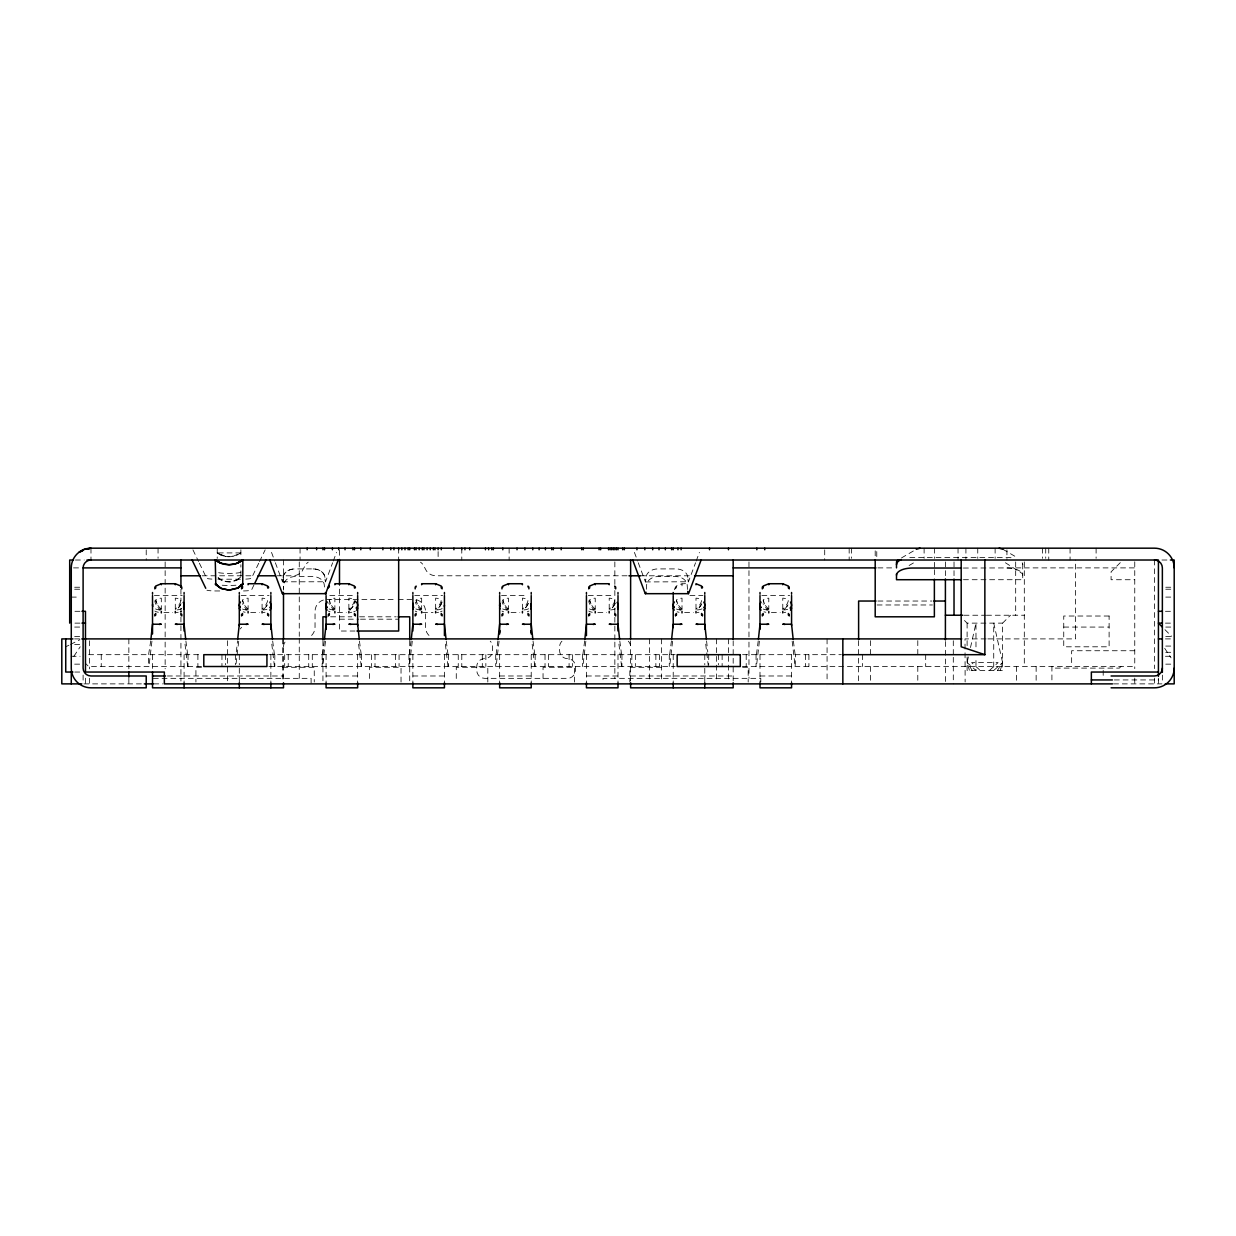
<?xml version="1.0" encoding="UTF-8"?>
<svg xmlns="http://www.w3.org/2000/svg" width="1236" height="1236" viewBox="0 0 1236 1236"><rect width="100%" height="100%" fill="white"/><g stroke="black" fill="none" stroke-linecap="round" stroke-linejoin="round"><path stroke-width="0.75" stroke-dasharray="5 3.75" d="M275.365 562.766L282.55 581.924L283.075 577.536A11.85 9.069 0 0 1 294.91 568.915L313.094 568.9A11.85 9.069 0 0 1 324.944 577.536L325.485 581.924L332.639 562.766M638.27 562.766L645.455 581.924L645.98 577.536A11.85 9.069 0 0 1 657.815 568.915L675.999 568.9A11.85 9.069 0 0 1 687.849 577.536L688.406 581.924L695.559 562.766M282.967 579.112L282.411 581.77M645.887 579.112L645.316 581.77M150.746 640.881L148.583 654.678L148.583 666.513M151.935 641.206L148.953 666.513M236.323 651.99L237.528 640.881M238.718 641.206L235.736 666.513M324.311 640.881L322.519 654.678M325.501 641.206L322.519 666.513M411.094 640.881L409.301 654.678M412.283 641.206L409.301 666.513M497.876 640.881L496.084 654.678M499.066 641.206L496.084 666.513M584.659 640.881L582.867 654.678M585.849 641.206L582.867 666.513M671.442 640.881L669.649 654.678M672.631 641.206L669.649 666.513M758.224 640.881L756.432 654.678M759.414 641.206L756.432 666.513M968.375 656.934L967.108 662.573L969.487 670.468M970.492 647.54L975.976 623.129L975.976 649.642M1000.233 670.468L1002.612 662.573L993.729 623.129L993.729 670.468L1002.612 662.573L997.406 670.468M441.963 601.994L440.788 604.867M333.287 561.036L336.486 552.399M696.192 561.036L699.406 552.399M674.377 589.726C675.737 583.438 683.941 583.454 689.008 583.732M258.741 563.183L251.495 578.185A9.471 1.066 0 0 1 245.531 579.128M259.545 561.515L265.168 549.85M253.967 584.952L251.572 589.943A9.471 1.066 0 0 1 242.117 590.962M528.297 603.369L527.571 604.867A7.895 3.244 -50.8 0 1 524.419 608.962L523.322 609.92A7.895 4.558 0 0 0 528.9 608.575M615.08 603.369L614.354 604.867A7.895 3.244 -50.8 0 1 611.202 608.962L610.105 609.92A7.895 4.558 0 0 0 615.234 608.823M73.897 656.27L80.201 646.799M282.627 581.816L325.593 581.77M645.424 581.924L688.514 581.77M967.108 656.934L967.108 670.468L1002.612 670.468L1002.612 623.129L1010.492 615.234M1120.295 562.643L1111.087 571.851L1111.087 579.73L1134.756 579.73M1120.944 666.513L1119.368 668.104L1053.489 668.104L1051.913 666.513L1051.913 681.948M989.449 670.468L998.085 662.573L971.62 662.573L980.256 670.468M181.769 608.575A7.895 4.558 0 0 1 176.192 609.92L177.289 608.946A7.895 3.244 -50.8 0 0 180.456 604.852M266.93 609.302A7.895 4.558 0 0 1 262.974 609.92L264.071 608.946A7.895 3.244 -50.8 0 0 267.239 604.852M349.757 609.92L350.854 608.946A7.895 3.244 -50.8 0 0 354.021 604.852L355.335 600.804A7.895 3.229 -50.8 0 1 349.757 609.92A7.895 4.558 0 0 0 353.712 609.302M442.117 608.575A7.895 4.558 0 0 1 436.54 609.92L437.637 608.946A7.895 3.244 -50.8 0 0 440.804 604.852M702.017 608.823A7.895 4.558 0 0 1 696.888 609.92L697.985 608.946A7.895 3.244 -50.8 0 0 701.152 604.852M787.626 609.302A7.895 4.558 0 0 1 783.67 609.92L784.767 608.946A7.895 3.244 -50.8 0 0 787.935 604.852M218.03 577.861C224.349 583.577 235.195 583.361 240.881 576.81L240.881 564.713M240.881 552.909L236.787 555.227L230.112 556.756L222.866 555.798L217.227 552.909L240.881 552.909L232.878 556.416A10.305 5.145 0 0 1 225.709 556.478M236.879 580.07L240.881 576.81L237.235 579.885L230.421 581.924L223.376 580.997L218.216 578.031M901.461 557.946L914.655 550.236M909.109 565.501L913.79 562.751M65.74 646.799L68.907 645.223M70.483 644.435L79.938 639.692M75.411 560.016L84.233 560.016M1161.933 560.016L1170.353 560.016M73.527 567.896L81.19 567.896M877.884 567.896L895.25 567.896M963.4 568.035L1022.728 567.88M1024.304 567.896L1134.756 567.896M202.132 575.791L254.183 575.791M277.312 575.791L292.731 575.791A11.835 11.835 0 0 0 302.171 571.094L305.616 564.713A11.835 11.835 0 0 1 308.212 562.179M627.038 575.791L435.984 575.791A11.835 11.835 0 0 1 426.544 571.094L423.098 564.713A11.835 11.835 0 0 0 420.503 562.179M640.557 575.791L692.654 575.791M217.922 579.205L242.04 579.205M963.431 579.715L1022.728 579.715L1022.728 561.87M74.654 587.239L79.722 587.239M1165.749 587.239L1170.816 587.239M74.654 589.217L79.722 589.217M1165.749 589.217L1170.816 589.217M219.73 590.962L215.991 590.962A9.471 1.066 0 0 1 206.906 590.19M154.376 595.551L182.233 595.551M241.174 595.551L269.015 595.551M329.811 595.551L355.798 595.551M414.74 595.551L442.581 595.551M501.522 595.551L527.509 595.551M588.305 595.551L614.292 595.551M689.935 595.551L702.929 595.551M761.87 595.551L789.711 595.551M71.271 597.096L79.722 597.096M1165.749 597.096L1170.816 597.096M326.876 599.46L396.308 599.46M398.239 599.46L411.743 599.46M877.915 601.036L931.913 601.036M877.096 604.976L932.454 604.976M74.948 611.295L80.201 611.295M1165.44 611.295L1170.693 611.295M163.924 612.407L172.685 612.407M250.707 612.407L259.467 612.407M337.49 612.407L346.25 612.407M422.527 612.407L433.033 612.407M511.055 612.407L519.815 612.407M597.838 612.407L606.598 612.407M684.62 612.407L693.381 612.407M771.403 612.407L780.163 612.407M964.003 615.234L985.818 615.234M986.513 615.234L1024.304 615.234M330.645 616.81L351.858 616.81M359.583 616.81L396.215 616.81M339.498 619.19L358.811 619.19M360.495 619.19L398.672 619.19M74.948 623.129L80.201 623.129M964.482 620.503L967.108 623.129L1002.612 623.129M1165.44 623.129L1170.693 623.129M74.654 627.069L79.722 627.069M1063.748 627.069L1109.109 627.069M1165.749 627.069L1170.816 627.069M355.072 631.024L339.498 631.024L339.498 584.783M74.654 636.54L79.722 636.54M1165.749 636.54L1170.816 636.54M74.546 638.904L80.201 638.904M986.081 638.904L965.007 638.904L965.131 681.948M987.873 638.904L1075.583 638.904L1075.583 560.016M1165.44 638.904L1170.693 638.904M74.654 644.373L79.722 644.373M1165.749 646.073L1170.816 646.073M1134.756 650.739L1071.643 650.739L1071.643 666.513M1165.749 652.314L1170.816 652.314M88.621 654.678L201.7 654.678M268.923 654.678L675.18 654.678M742.589 654.678L841.361 654.678M71.116 656.27L80.093 656.27M1165.44 656.27L1170.816 656.27M74.654 664.149L79.722 664.149M1165.749 664.149L1170.816 664.149M201.499 666.513L88.621 666.513L85.469 663.361M268.923 666.513L675.18 666.513M742.403 666.513L1134.756 666.513M201.483 667.301L195.921 667.301L195.921 682.04M282.704 667.301L314.253 667.301L314.253 682.04M661.399 667.301L629.835 667.301L629.835 682.04M742.604 667.301L748.182 667.301L748.182 682.04M74.716 672.044L80.093 672.044M167.385 675.984L283.492 675.984M326.088 675.984L357.652 675.984M412.87 675.984L444.435 675.984M499.653 675.984L531.217 675.984M586.436 675.984L618 675.984M630.623 675.984L733.18 675.984M760.001 675.984L791.565 675.984M153.31 678.348L311.101 678.348L311.101 683.879M1114.347 679.939L1158.426 679.939M83.893 683.879L144.288 683.879M153.774 683.879L162.936 683.879M1113.559 683.879L1161.933 683.879M766.366 609.827L767.896 609.92A7.895 3.229 50.8 0 1 763.06 603.693M679.568 609.827L681.113 609.92A7.895 3.229 50.8 0 1 676.602 604.358M592.786 609.827L594.331 609.92A7.895 3.229 50.8 0 1 588.753 600.804M506.003 609.827L507.548 609.92A7.895 3.229 50.8 0 1 502.079 601.777M419.22 609.827L420.765 609.92A7.895 3.229 50.8 0 1 415.373 602.148M332.438 609.827L333.983 609.92A7.895 3.229 50.8 0 1 328.822 602.89M245.655 609.827L247.2 609.92A7.895 3.229 50.8 0 1 242.364 603.693M158.872 609.827L160.417 609.92A7.895 3.229 50.8 0 1 154.84 600.804M225.694 556.494L217.227 552.909L221.12 555.134M217.227 552.909L220.858 555.026M1002.906 549.278L1017.753 557.946M1005.424 562.751L1022.728 573.875M218.463 577.845L220.935 579.916M767.71 608.205L768.792 609.178L768.792 598.178A7.895 6.427 0 0 0 763.215 600.063L764.559 604.126M680.928 608.205L682.009 609.178L682.009 598.178A7.895 6.427 0 0 0 676.432 600.063L677.776 604.126M594.145 608.205L595.227 609.178L595.227 598.178A7.895 6.427 0 0 0 589.649 600.063L590.993 604.126M507.363 608.205L508.444 609.178L508.444 598.178A7.895 6.427 0 0 0 502.867 600.063L504.211 604.126M420.58 608.205L421.661 609.178L421.661 598.178A7.895 6.427 0 0 0 416.084 600.063L417.428 604.126M333.797 608.205L334.879 609.178L334.879 598.178A7.895 6.427 0 0 0 329.301 600.063L330.645 604.126M247.015 608.205L248.096 609.178L248.096 598.178A7.895 6.427 0 0 0 242.519 600.063L243.863 604.126M160.232 608.205L161.313 609.178L161.313 598.178A7.895 6.427 0 0 0 155.736 600.063L157.08 604.126M1164.992 629.696L1171.573 636.277M1164.729 648.375L1171.048 657.846M972.299 670.468L967.108 662.573L975.976 670.468L975.976 657.212M192.94 549.85L198.563 561.515M199.382 563.183L206.613 578.185A9.471 1.066 0 0 0 211.912 579.097M634.423 552.399L637.637 561.036M271.518 552.399L274.732 561.036M688.298 581.816L687.942 579.112M325.377 581.816L325.037 579.112M795.15 654.678L793.357 640.881M621.584 654.678L619.792 640.881M534.802 654.678L533.01 640.881M448.019 654.678L446.227 640.881M361.236 654.678L359.444 640.881M274.454 654.678L272.662 640.881M187.671 654.678L185.879 640.881M708.367 666.513L705.385 641.206M621.584 666.513L618.603 641.206M534.802 666.513L531.82 641.206M448.019 666.513L445.037 641.206M361.236 666.513L358.255 641.206M274.454 666.513L271.456 641.206M187.671 666.513L184.674 641.206M792.168 641.206L795.15 666.513L795.505 654.678M706.575 640.881L707.764 651.99M324.419 587.038L324.28 584.952A11.866 8.884 0 0 0 312.43 576.517L295.589 576.517A11.866 8.884 0 0 0 283.724 584.952L283.585 587.038A19.807 1.468 90 0 1 283.338 590.035M1162.365 675.103L1162.365 683.477M1158.426 678.178L1158.426 683.879M1154.47 560.016L1154.47 668.63M1154.47 678.162L1154.47 683.879M1134.756 561.808L1134.756 668.661M1134.756 678.085L1134.756 683.879M1103.192 670.375L1103.192 678.085M1096.1 548.181L1096.1 558.317M1070.067 548.181L1070.067 560.016M1048.761 548.181L1048.761 560.016M1045.718 548.181L1045.718 558.317M1042.442 548.181L1042.442 558.317M1036.139 666.513L1036.139 681.948M1024.304 561.916L1024.304 666.513M1016.409 666.513L1016.409 681.948M1015.683 561.916L1015.683 615.234M1006.938 549.865L1006.938 560.016M995.119 548.181L995.119 558.317M977.753 548.181L977.753 558.317M967.108 623.129L967.108 645.671M965.919 548.181L965.919 560.016M958.039 548.181L958.039 560.016M954.022 561.916L954.022 577.15M953.296 640.742L953.296 655.482M953.296 657.32L953.296 683.879M945.401 561.916L945.401 577.15M945.401 641.499L945.401 681.948M934.37 548.181L934.37 558.317M934.37 562.334L934.37 568.529M934.37 569.688L934.37 578.093M925.687 654.678L925.687 666.513M924.111 548.181L924.111 558.317M917.792 640.665L917.792 654.678M917.792 666.513L917.792 681.948M876.772 551.565L876.772 560.016M875.196 550.839L875.196 558.317M870.453 640.665L870.453 654.678M870.453 666.513L870.453 681.948M862.573 654.678L862.573 666.513M858.618 640.742L858.618 681.948M851.527 548.181L851.527 558.317M849.163 548.181L849.163 560.016M827.069 638.904L827.069 682.009M824.706 549.865L824.706 560.016M808.916 654.678L808.916 666.513M805.378 654.678L805.378 666.513M791.565 654.678L791.565 682.04M760.804 682.04L760.804 678.348L603.014 678.348L603.014 682.04M760.001 654.678L760.001 682.04M756.061 654.678L756.061 666.513M748.97 561.916L748.97 640.186M748.97 642.087L748.97 678.348M746.204 654.678L746.204 666.513M733.18 640.789L733.18 681.051M728.452 638.904L728.452 682.009M722.133 654.678L722.133 666.513M718.595 654.678L718.595 664.829M716.617 638.904L716.617 682.04M708.722 654.678L708.722 664.829M704.783 654.678L704.783 664.829M704.783 668.29L704.783 682.04M682.009 583.732L682.009 585.849M676.432 586.034L676.432 588.042M675.536 586.945L675.536 588.892M673.218 654.678L673.218 682.04M669.279 654.678L669.279 666.513M661.399 638.904L661.399 682.04M659.421 654.678L659.421 666.513M655.868 654.678L655.868 666.513M649.564 638.904L649.564 682.009M635.35 654.678L635.35 666.513M631.812 654.678L631.812 666.513M630.623 640.789L630.623 682.04M621.94 654.678L621.94 666.513M618 654.678L618 682.04M614.848 561.916L614.848 588.645M614.848 590.545L614.848 615.374M614.848 617.274L614.848 640.186M614.848 642.087L614.848 678.348M586.436 654.678L586.436 682.04M582.496 654.678L582.496 666.513M574.601 682.04L574.601 667.301L543.052 667.301L543.052 682.04M572.639 654.678L572.639 666.513M569.085 654.678L569.085 666.513M548.568 654.678L548.568 666.513M545.03 654.678L545.03 666.513M535.157 654.678L535.157 666.513M531.217 654.678L531.217 682.04M509.124 548.181L509.124 560.016M499.653 654.678L499.653 682.04M495.713 654.678L495.713 666.513M487.818 682.04L487.818 667.301L456.269 667.301L456.269 682.04M485.856 654.678L485.856 666.513M482.303 654.678L482.303 666.513M461.785 548.181L461.785 560.016M461.785 654.678L461.785 666.513M458.247 654.678L458.247 666.513M448.374 654.678L448.374 666.513M444.435 654.678L444.435 682.04M438.116 551.565L438.116 558.317M412.87 654.678L412.87 682.04M409.719 640.773L409.719 682.009M408.931 654.678L408.931 666.513M401.036 682.04L401.036 667.301L369.487 667.301L369.487 682.04M399.074 654.678L399.074 666.513M398.672 548.181L398.672 559.877M395.52 654.678L395.52 666.513M375.002 654.678L375.002 666.513M371.464 654.678L371.464 666.513M361.592 654.678L361.592 666.513M357.652 654.678L357.652 682.04M339.498 550.298L339.498 560.016M326.088 654.678L326.088 682.04M322.936 640.773L322.936 682.009M322.148 654.678L322.148 666.513M312.291 654.678L312.291 666.513M308.737 654.678L308.737 666.513M300.054 548.181L300.054 560.016M299.266 561.916L299.266 636.355M299.266 638.27L299.266 678.348M288.22 654.678L288.22 666.513M284.682 654.678L284.682 666.513M283.492 560.016L283.492 588.877M283.492 638.904L283.492 681.051M282.704 638.904L282.704 682.04M274.809 654.678L274.809 666.513M270.869 654.678L270.869 682.04M240.881 549.757L240.881 558.425M239.305 654.678L239.305 664.829M239.305 668.29L239.305 682.04M235.365 654.678L235.365 664.829M227.47 640.773L227.47 682.04M225.508 654.678L225.508 664.829M221.955 654.678L221.955 666.513M217.227 548.181L217.227 558.425M197.899 654.678L197.899 666.513M188.026 654.678L188.026 666.513M184.087 654.678L184.087 682.04M180.935 589.248L180.935 600.789M180.935 608.205L180.935 681.051M165.145 561.916L165.145 640.186M165.145 642.087L165.145 668.815M158.053 548.181L158.053 558.317M152.522 654.678L152.522 668.83M146.219 549.865L146.219 560.016M128.853 638.904L128.853 668.892M128.853 678.255L128.853 683.879M101.244 654.678L101.244 666.513M90.985 548.181L90.985 560.016M89.409 640.773L89.409 668.892M89.409 678.255L89.409 683.879M85.469 678.178L85.469 683.879M83.106 675.103L83.106 680.403M628.305 641.221A7.895 7.895 0 0 1 630.623 646.799M561.932 641.221A7.895 7.895 0 0 0 559.893 644.759A22.959 22.959 0 0 0 559.614 650.739A7.895 7.895 0 0 0 565.47 658.355L569.549 658.896A7.895 7.895 0 0 1 575.126 664.474A22.959 22.959 0 0 1 575.404 670.468A7.895 7.895 0 0 1 567.509 678.348L484.666 678.348A7.895 7.895 0 0 1 476.787 670.468A22.959 22.959 0 0 1 477.05 664.474A7.895 7.895 0 0 1 482.627 658.896L486.706 658.355A7.895 7.895 0 0 0 492.561 650.739A22.959 22.959 0 0 0 492.283 644.759A7.895 7.895 0 0 0 490.244 641.221M428.969 635.443A11.835 11.835 0 0 1 425.493 627.069L425.493 611.295A11.835 11.835 0 0 0 413.658 599.46M311.58 635.443A11.835 11.835 0 0 0 315.041 627.069L315.041 611.295A11.835 11.835 0 0 1 323.817 599.862M283.492 646.799A7.895 7.895 0 0 1 285.794 641.221M682.009 609.178A7.895 3.229 50.8 0 1 676.432 600.063M701.724 603.693A7.895 3.229 -50.8 0 1 696.888 609.92M698.943 612.253A7.895 4.573 0 0 1 696.888 612.407M679.074 612.253A7.895 4.573 0 0 1 677.173 611.789M681.113 609.92A7.895 4.558 0 0 1 676.494 609.054M508.444 609.178A7.895 3.229 50.8 0 1 502.867 600.063M528.158 603.693A7.895 3.229 -50.8 0 1 523.322 609.92M528.9 611.063A7.895 4.573 0 0 1 527.278 611.789M503.608 611.789A7.895 4.573 0 0 1 501.97 611.063M507.548 609.92A7.895 4.558 0 0 1 501.569 608.328M334.879 609.178A7.895 3.229 50.8 0 1 329.301 600.063M355.335 611.063A7.895 4.573 0 0 1 353.712 611.789M351.796 612.253A7.895 4.573 0 0 1 349.757 612.407M330.043 611.789A7.895 4.573 0 0 1 328.405 611.063M333.983 609.92A7.895 4.558 0 0 1 328.405 608.575M161.313 609.178A7.895 3.229 50.8 0 1 155.736 600.063M181.028 603.693A7.895 3.229 -50.8 0 1 176.192 609.92M181.769 611.063A7.895 4.573 0 0 1 180.147 611.789M178.231 612.253A7.895 4.573 0 0 1 176.192 612.407M158.378 612.253A7.895 4.573 0 0 1 154.84 611.063M160.417 609.92A7.895 4.558 0 0 1 154.438 608.328M768.792 609.178A7.895 3.229 50.8 0 1 763.215 600.063M787.626 605.362A7.895 3.229 -50.8 0 1 783.67 609.92M785.725 612.253A7.895 4.573 0 0 1 783.67 612.407M765.856 612.253A7.895 4.573 0 0 1 763.956 611.789M767.896 609.92A7.895 4.558 0 0 1 763.276 609.054M595.227 609.178A7.895 3.229 50.8 0 1 589.649 600.063M614.941 603.693A7.895 3.229 -50.8 0 1 610.105 609.92M592.291 612.253A7.895 4.573 0 0 1 588.753 611.063M594.331 609.92A7.895 4.558 0 0 1 588.351 608.328M421.661 609.178A7.895 3.229 50.8 0 1 416.084 600.063M441.932 602.148A7.895 3.229 -50.8 0 1 436.54 609.92M442.117 611.063A7.895 4.573 0 0 1 440.495 611.789M438.579 612.253A7.895 4.573 0 0 1 436.54 612.407M416.826 611.789A7.895 4.573 0 0 1 415.188 611.063M420.765 609.92A7.895 4.558 0 0 1 415.188 608.575M248.096 609.178A7.895 3.229 50.8 0 1 242.519 600.063M266.93 605.362A7.895 3.229 -50.8 0 1 262.974 609.92M265.014 612.253A7.895 4.573 0 0 1 262.974 612.407M245.161 612.253A7.895 4.573 0 0 1 243.26 611.789M247.2 609.92A7.895 4.558 0 0 1 242.58 609.054M240.371 628.908A7.895 7.617 0 0 1 241.623 627.332M235.952 585.231A13.812 1.56 0 0 1 222.156 585.231M240.881 572.052A11.835 1.344 0 0 1 230.607 573.38A11.835 1.344 0 0 1 217.629 572.407M283.059 577.536A11.85 9.069 0 0 1 294.91 568.915M313.094 568.915A11.85 9.069 0 0 1 324.944 577.536M687.525 589.464A19.807 1.468 -90 0 1 687.324 587.038L687.185 584.952A11.866 8.884 0 0 0 675.335 576.517L658.494 576.517A11.866 8.884 0 0 0 646.629 584.952L646.505 587.038A19.807 1.468 90 0 1 646.258 590.035M1006.938 568.035A15.774 7.169 0 0 1 1022.728 575.203M1011.033 557.73A15.774 7.169 0 0 0 1006.938 557.482L912.276 557.482A15.774 7.169 0 0 0 908.182 557.73M1022.187 562.797A15.774 7.169 0 0 1 1022.728 564.651M1109.109 616.022L1063.748 616.022L1063.748 646.799L1109.109 646.799L1109.109 616.022M782.774 609.178L782.774 598.178A7.895 6.427 0 0 1 788.352 600.063A7.895 3.229 -50.8 0 1 782.774 609.178M695.992 609.178L695.992 598.178A7.895 6.427 0 0 1 701.569 600.063A7.895 3.229 -50.8 0 1 695.992 609.178M609.209 609.178L609.209 598.178A7.895 6.427 0 0 1 614.786 600.063A7.895 3.229 -50.8 0 1 609.209 609.178M522.426 609.178L522.426 598.178A7.895 6.427 0 0 1 528.004 600.063A7.895 3.229 -50.8 0 1 522.426 609.178M435.644 609.178L435.644 598.178A7.895 6.427 0 0 1 441.221 600.063A7.895 3.229 -50.8 0 1 435.644 609.178M348.861 609.178L348.861 598.178A7.895 6.427 0 0 1 354.438 600.063A7.895 3.229 -50.8 0 1 348.861 609.178M262.078 609.178L262.078 598.178A7.895 6.427 0 0 1 267.656 600.063A7.895 3.229 -50.8 0 1 262.078 609.178M175.296 609.178L175.296 598.178A7.895 6.427 0 0 1 180.873 600.063A7.895 3.229 -50.8 0 1 175.296 609.178"/><path stroke-width="1.5" d="M150.931 639.043L152.522 624.226L161.313 624.226A7.895 7.617 0 0 0 159.274 624.489M237.714 639.043L239.305 624.226L248.096 624.226A7.895 7.617 0 0 0 246.057 624.489M324.496 639.043L326.088 624.226L334.879 624.226A7.895 7.617 0 0 0 332.839 624.489M411.294 639.043L412.87 624.226L421.661 624.226A7.895 7.617 0 0 0 419.622 624.489M498.077 639.043L499.653 624.226L508.444 624.226A7.895 7.617 0 0 0 506.405 624.489M584.86 639.043L586.436 624.226L595.227 624.226A7.895 7.617 0 0 0 593.187 624.489M671.642 639.043L673.218 624.226L682.009 624.226A7.895 7.617 0 0 0 679.97 624.489M758.425 639.043L760.001 624.226L768.792 624.226A7.895 7.617 0 0 0 766.753 624.489M338.185 560.016L325.794 593.295A19.807 1.468 90 0 1 325.13 593.017M701.106 560.016L688.715 593.295A19.807 1.468 -90 0 1 687.741 591.38M220.966 588.351L215.249 583.886L221.198 588.46L229.062 590.144L237.25 588.305L242.735 584.195L242.859 560.016C234.979 566.242 223.083 566.273 215.249 560.016L215.806 584.736L220.966 588.351L229.062 590.144L238.224 587.811L242.859 583.886L238.224 587.811M254.77 583.299L266.018 560.016M898.155 559.877L896.502 561.87L896.502 567.88M241.005 584.659A13.812 1.56 0 0 0 242.395 584.288L242.859 583.886M221.244 563.353L215.249 560.016L221.012 563.261L229.062 564.744L235.968 563.647L242.859 560.016L237.466 563.106M180.873 587.007L180.873 586.034L175.296 583.732L161.313 583.732L155.736 586.034L155.736 588.042M522.426 584.752L522.426 583.732L508.444 583.732L502.867 586.034L502.867 587.007M609.209 584.752L609.209 583.732L595.227 583.732L589.649 586.034L589.649 588.042M788.352 588.042L788.352 586.034L782.774 583.732L768.792 583.732L763.215 586.034L763.215 588.042M82.534 550.993L79.15 552.121L83.94 549.479L90.769 548.181L1154.47 548.181A19.73 19.73 0 0 1 1174.2 567.896M87.617 549.309L90.985 548.181A19.73 19.73 0 0 0 71.271 567.896L71.271 668.104A19.73 19.73 0 0 0 90.985 687.819L146.219 687.819L146.219 675.984L90.985 675.984A7.895 7.895 0 0 1 83.106 668.104L83.106 567.896A7.895 7.895 0 0 1 90.985 560.016M916.309 549.278L920.078 548.181M215.466 584.334L215.713 584.288A13.812 1.56 0 0 0 217.103 584.659M73.527 560.016L69.695 560.016L69.695 623.129M86.953 560.016L1158.426 560.016L1158.426 676.386M1170.353 560.016L1174.2 560.016L1174.2 683.879L1165.239 683.879M83.121 567.896L180.935 567.896M733.18 567.896L875.953 567.896M961.5 568.035L912.276 568.035A15.774 7.169 0 0 0 896.502 575.203M180.935 575.791L200.201 575.791M258.03 575.791L275.381 575.791M628.97 575.791L640.557 575.791M694.586 575.791L733.18 575.791M961.515 579.715L896.502 579.715L896.502 573.875M267.656 588.042L267.656 586.034L262.078 583.732L248.096 583.732L248.096 584.752M354.438 588.042L354.438 586.034L348.861 583.732L334.879 583.732L334.879 584.752M441.221 588.042L441.221 586.034L435.644 583.732L421.661 583.732L421.661 584.752M282.472 593.682L325.47 593.666M645.377 593.682L688.375 593.666M875.984 601.036L858.618 601.036L858.618 639.568M933.844 601.036L945.401 601.036M81.962 611.295L85.469 611.295L85.469 672.044L164.357 672.044L164.357 683.879L1112.477 683.879M1158.426 611.295L1161.933 611.295M945.401 615.234L962.72 615.234M326.798 616.81L322.936 616.81L322.936 639.815M398.146 616.81L409.719 616.81L409.719 639.815M81.962 623.129L85.469 623.129M1161.933 623.129L1158.426 623.129L1162.365 627.069M356.941 631.024L398.672 631.024L398.672 559.877M72.924 638.904L61.8 638.904L61.8 683.879L81.823 683.879M81.823 638.904L961.747 638.904M1158.426 638.904L1161.933 638.904M842.844 654.678L984.86 654.678L984.86 560.016M72.924 672.044L65.74 672.044L65.74 638.904M1158.426 672.044L1091.357 672.044L1091.357 683.879M152.522 675.984L165.516 675.984M1111.087 675.984L1154.47 675.984A7.895 7.895 0 0 0 1162.365 668.104M1091.357 679.939L1112.431 679.939M144.288 683.879L153.31 683.879M1111.087 687.819L1154.47 687.819A19.73 19.73 0 0 0 1174.2 668.104M999.136 548.181L1002.906 549.278M984.86 654.678L961.191 646.799L961.191 560.016M760.866 607.432L760.001 605.346A7.895 6.427 0 0 1 761.067 602.133M674.083 607.432L673.218 605.346A7.895 6.427 0 0 1 674.392 601.994M413.736 607.432L412.87 605.346A7.895 6.427 0 0 1 413.257 603.369M326.953 607.432L326.088 605.346A7.895 6.427 0 0 1 327.262 601.994M240.17 607.432L239.305 605.346A7.895 6.427 0 0 1 240.479 601.994M192.09 560.016L205.748 588.274M632.724 560.016L645.115 593.295A19.807 1.468 90 0 0 645.965 592.198M269.819 560.016L282.21 593.295A19.807 1.468 90 0 0 283.044 592.198M500.039 603.369A7.895 6.427 0 0 0 499.653 605.346L499.885 606.413M152.754 606.413L152.522 605.346A7.895 6.427 0 0 1 152.631 604.342M793.157 639.043L791.565 624.226L782.774 624.226A7.895 7.617 0 0 1 784.86 624.489M706.374 639.043L704.783 624.226L695.992 624.226A7.895 7.617 0 0 1 698.077 624.489M619.591 639.043L618 624.226L609.209 624.226A7.895 7.617 0 0 1 611.248 624.489M532.809 639.043L531.217 624.226L522.426 624.226A7.895 7.617 0 0 1 524.466 624.489M446.026 639.043L444.435 624.226L435.644 624.226A7.895 7.617 0 0 1 437.729 624.489M359.243 639.043L357.652 624.226L348.861 624.226A7.895 7.617 0 0 1 350.9 624.489M272.461 639.043L270.869 624.226L262.078 624.226A7.895 7.617 0 0 1 264.118 624.489M185.678 639.043L184.087 624.226L175.296 624.226A7.895 7.617 0 0 1 177.335 624.489M1162.365 672.384L1162.365 567.896A7.895 7.895 0 0 0 1154.47 560.016M954.022 579.051L954.022 615.234M945.401 578.942L945.401 639.924M934.37 579.251L934.37 616.81L875.196 616.81L875.196 559.63M842.844 638.904L842.844 683.879M791.565 592.507L791.565 594.161M791.565 595.551L791.565 625.57M791.565 682.751L791.565 687.819L760.001 687.819L760.001 682.751M789.248 586.945L789.248 588.892M789.248 614.307L789.248 615.945M788.352 613.489L788.352 615.095M782.774 583.732L782.774 584.752M782.774 611.387L782.774 612.917M768.792 583.732L768.792 584.752M768.792 611.387L768.792 612.917M764.744 548.181L764.744 549.757M763.215 613.489L763.215 615.095M762.318 586.945L762.318 588.892M762.318 614.307L762.318 615.945M760.001 592.507L760.001 594.161M760.001 595.551L760.001 629.325M756.849 548.181L756.849 549.757M733.18 560.016L733.18 639.259M733.18 682.751L733.18 687.819L630.623 687.819L630.623 682.751M728.452 548.181L728.452 549.757M709.51 548.181L709.51 549.757M704.783 592.507L704.783 594.161M704.783 595.551L704.783 629.325M704.783 682.751L704.783 687.819M702.465 586.945L702.465 587.872M702.465 614.307L702.465 615.945M701.569 588.042L701.569 586.034L695.992 583.732L695.992 584.752M701.569 613.489L701.569 615.095M695.992 611.387L695.992 612.917M682.009 611.387L682.009 612.917M681.113 548.181L681.113 549.757M677.961 548.181L677.961 549.757M676.432 613.489L676.432 615.095M675.536 614.307L675.536 615.945M673.218 548.181L673.218 549.757M673.218 592.507L673.218 594.161M673.218 595.551L673.218 627.625M673.218 682.751L673.218 687.819M671.642 548.181L671.642 549.757M665.339 548.181L665.339 549.757M659.02 548.181L659.02 549.757M652.716 548.181L652.716 549.757M644.821 548.181L644.821 549.757M636.942 548.181L636.942 549.757M630.623 560.016L630.623 638.904M624.319 548.181L624.319 549.757M622.728 548.181L622.728 549.757M618 548.181L618 549.757M618 592.507L618 594.161M618 595.551L618 631.024M618 682.751L618 687.819L586.436 687.819L586.436 682.751M616.424 548.181L616.424 549.757M615.683 586.945L615.683 588.892M615.683 614.307L615.683 615.945M614.848 548.181L614.848 549.757M614.786 586.034L614.786 587.007M614.786 613.489L614.786 615.095M613.272 548.181L613.272 549.757M611.681 548.181L611.681 549.757M610.105 548.181L610.105 549.757M609.209 611.387L609.209 612.917M608.529 548.181L608.529 549.757M600.65 548.181L600.65 549.757M599.058 548.181L599.058 549.757M595.227 583.732L595.227 584.752M595.227 611.387L595.227 612.917M589.649 613.489L589.649 615.095M588.753 586.945L588.753 588.892M588.753 614.307L588.753 615.945M586.436 592.507L586.436 594.161M586.436 595.551L586.436 635.659M583.284 548.181L583.284 549.757M581.708 548.181L581.708 549.757M561.19 548.181L561.19 549.757M553.311 548.181L553.311 549.757M551.735 548.181L551.735 549.757M545.416 548.181L545.416 549.757M539.112 548.181L539.112 549.757M532.793 548.181L532.793 549.757M531.217 592.507L531.217 594.161M531.217 595.551L531.217 633.975M531.217 682.751L531.217 687.819L499.653 687.819L499.653 682.751M528.9 586.945L528.9 588.892M528.9 614.307L528.9 615.945M528.004 586.034L528.004 587.007M528.004 613.489L528.004 615.095M524.898 548.181L524.898 549.757M522.426 611.387L522.426 612.917M517.019 548.181L517.019 549.757M508.444 583.732L508.444 584.752M508.444 611.387L508.444 612.917M502.82 548.181L502.82 549.757M502.867 613.489L502.867 615.095M501.97 586.945L501.97 588.892M501.97 614.307L501.97 615.945M499.653 592.507L499.653 594.161M499.653 595.551L499.653 633.975M493.349 548.181L493.349 549.757M491.774 548.181L491.774 549.757M488.622 548.181L488.622 549.757M485.454 548.181L485.454 549.757M469.68 548.181L469.68 549.757M464.952 548.181L464.952 549.757M461.785 548.181L461.785 549.757M453.906 548.181L453.906 549.757M444.435 592.507L444.435 594.161M444.435 595.551L444.435 635.659M444.435 682.751L444.435 687.819L412.87 687.819L412.87 682.751M442.117 586.945L442.117 588.892M442.117 614.307L442.117 615.945M441.283 548.181L441.283 549.757M441.221 613.489L441.221 615.095M438.116 548.181L438.116 549.757M435.644 583.732L435.644 584.752M435.644 611.387L435.644 612.917M434.964 548.181L434.964 549.757M433.388 548.181L433.388 549.757M430.236 548.181L430.236 549.757M427.084 548.181L427.084 549.757M423.917 548.181L423.917 549.757M422.341 548.181L422.341 549.757M421.661 611.387L421.661 612.917M419.189 548.181L419.189 549.757M416.038 548.181L416.038 549.757M416.084 586.034L416.084 587.007M416.084 613.489L416.084 615.095M415.188 586.945L415.188 588.892M415.188 614.307L415.188 615.945M414.462 548.181L414.462 549.757M412.87 592.507L412.87 594.161M412.87 595.551L412.87 631.024M409.719 548.181L409.719 549.757M408.143 548.181L408.143 549.757M404.991 548.181L404.991 549.757M401.839 548.181L401.839 549.757M398.672 548.181L398.672 549.757M393.944 548.181L393.944 549.757M390.792 548.181L390.792 549.757M382.897 548.181L382.897 549.757M370.275 548.181L370.275 549.757M360.804 548.181L360.804 549.757M357.652 592.507L357.652 594.161M357.652 595.551L357.652 625.57M357.652 682.751L357.652 687.819L326.088 687.819L326.088 682.751M355.335 586.945L355.335 587.872M355.335 614.307L355.335 615.945M354.5 548.181L354.5 549.757M354.438 613.489L354.438 615.095M352.924 548.181L352.924 549.757M348.861 583.732L348.861 584.752M348.861 611.387L348.861 612.917M345.029 548.181L345.029 549.757M339.498 559.877L339.498 584.783M338.71 548.181L338.71 549.757M334.879 611.387L334.879 612.917M332.407 548.181L332.407 549.757M329.301 586.034L329.301 587.007M329.301 613.489L329.301 615.095M328.405 586.945L328.405 587.872M328.405 614.307L328.405 615.945M326.088 592.507L326.088 594.161M326.088 595.551L326.088 629.325M324.512 548.181L324.512 549.757M322.936 548.181L322.936 549.757M316.632 548.181L316.632 549.757M307.161 548.181L307.161 549.757M283.492 592.724L283.492 638.904M283.492 682.751L283.492 687.819L152.522 687.819L152.522 672.044M270.869 592.507L270.869 594.161M270.869 595.551L270.869 629.325M270.869 682.751L270.869 687.819M268.552 586.945L268.552 587.872M268.552 614.307L268.552 615.945M267.656 613.489L267.656 615.095M262.078 583.732L262.078 584.752M262.078 611.387L262.078 612.917M248.096 611.387L248.096 612.917M242.519 586.034L242.519 588.042M242.519 613.489L242.519 615.095M241.623 586.945L241.623 588.892M241.623 614.307L241.623 615.945M239.305 592.507L239.305 594.161M239.305 595.551L239.305 625.57M239.305 682.751L239.305 687.819M184.087 592.507L184.087 594.161M184.087 595.551L184.087 631.024M184.087 682.751L184.087 687.819M181.769 586.945L181.769 588.892M181.769 614.307L181.769 615.945M180.935 560.016L180.935 587.332M180.873 613.489L180.873 615.095M175.296 583.732L175.296 584.752M175.296 611.387L175.296 612.917M161.313 583.732L161.313 584.752M161.313 611.387L161.313 612.917M155.736 613.489L155.736 615.095M154.84 586.945L154.84 588.892M154.84 614.307L154.84 615.945M152.522 592.507L152.522 594.161M152.522 595.551L152.522 633.975M128.853 672.044L128.853 677.112M71.271 672.044L71.271 683.879M703.732 602.133A7.895 6.427 0 0 1 704.783 605.346A7.895 4.558 0 0 1 703.732 607.633M704.783 607.834A7.895 4.573 0 0 1 703.732 610.12M674.284 610.12A7.895 4.573 0 0 1 673.218 607.834M674.284 607.633A7.895 4.558 0 0 1 673.218 605.346M530.955 603.693A7.895 6.427 0 0 1 531.217 605.346A7.895 4.558 0 0 1 530.955 606.536M531.217 607.834A7.895 4.573 0 0 1 530.955 609.024M499.931 609.024A7.895 4.573 0 0 1 499.653 607.834M499.931 606.536A7.895 4.558 0 0 1 499.653 605.346M499.653 632.708A7.895 7.617 0 0 1 499.931 630.746M530.955 630.746A7.895 7.617 0 0 1 531.217 632.708M356.601 602.133A7.895 6.427 0 0 1 357.652 605.346A7.895 4.558 0 0 1 356.138 608.035M357.652 607.834A7.895 4.573 0 0 1 356.601 610.12M327.154 610.12A7.895 4.573 0 0 1 326.088 607.834M327.154 607.633A7.895 4.558 0 0 1 326.088 605.346M183.222 602.426A7.895 6.443 0 0 1 184.087 605.362A7.895 4.558 0 0 1 183.484 607.108M184.087 607.834A7.895 4.573 0 0 1 183.809 609.024M790.515 602.133A7.895 6.427 0 0 1 791.565 605.346A7.895 4.558 0 0 1 790.051 608.035M791.565 607.834A7.895 4.573 0 0 1 790.515 610.12M761.067 610.12A7.895 4.573 0 0 1 760.001 607.834M761.067 607.633A7.895 4.558 0 0 1 760.001 605.346M617.135 602.426A7.895 6.427 0 0 1 618 605.362A7.895 4.558 0 0 1 617.397 607.108M618 607.834A7.895 4.573 0 0 1 617.737 609.024M444.435 605.346A7.895 4.558 0 0 1 444.28 606.243M413.148 609.024A7.895 4.573 0 0 1 412.87 607.834M413.148 606.536A7.895 4.558 0 0 1 412.87 605.346M269.819 602.133A7.895 6.427 0 0 1 270.869 605.346A7.895 4.558 0 0 1 269.803 607.633M270.869 607.834A7.895 4.573 0 0 1 269.819 610.12M240.371 610.12A7.895 4.573 0 0 1 239.305 607.834M240.371 607.633A7.895 4.558 0 0 1 239.305 605.346M896.502 564.651A15.774 7.169 0 0 1 901.121 559.584M266.93 654.678L203.801 654.678L203.801 666.513L266.93 666.513L266.93 654.678M740.287 654.678L677.173 654.678L677.173 666.513L740.287 666.513L740.287 654.678"/></g></svg>
